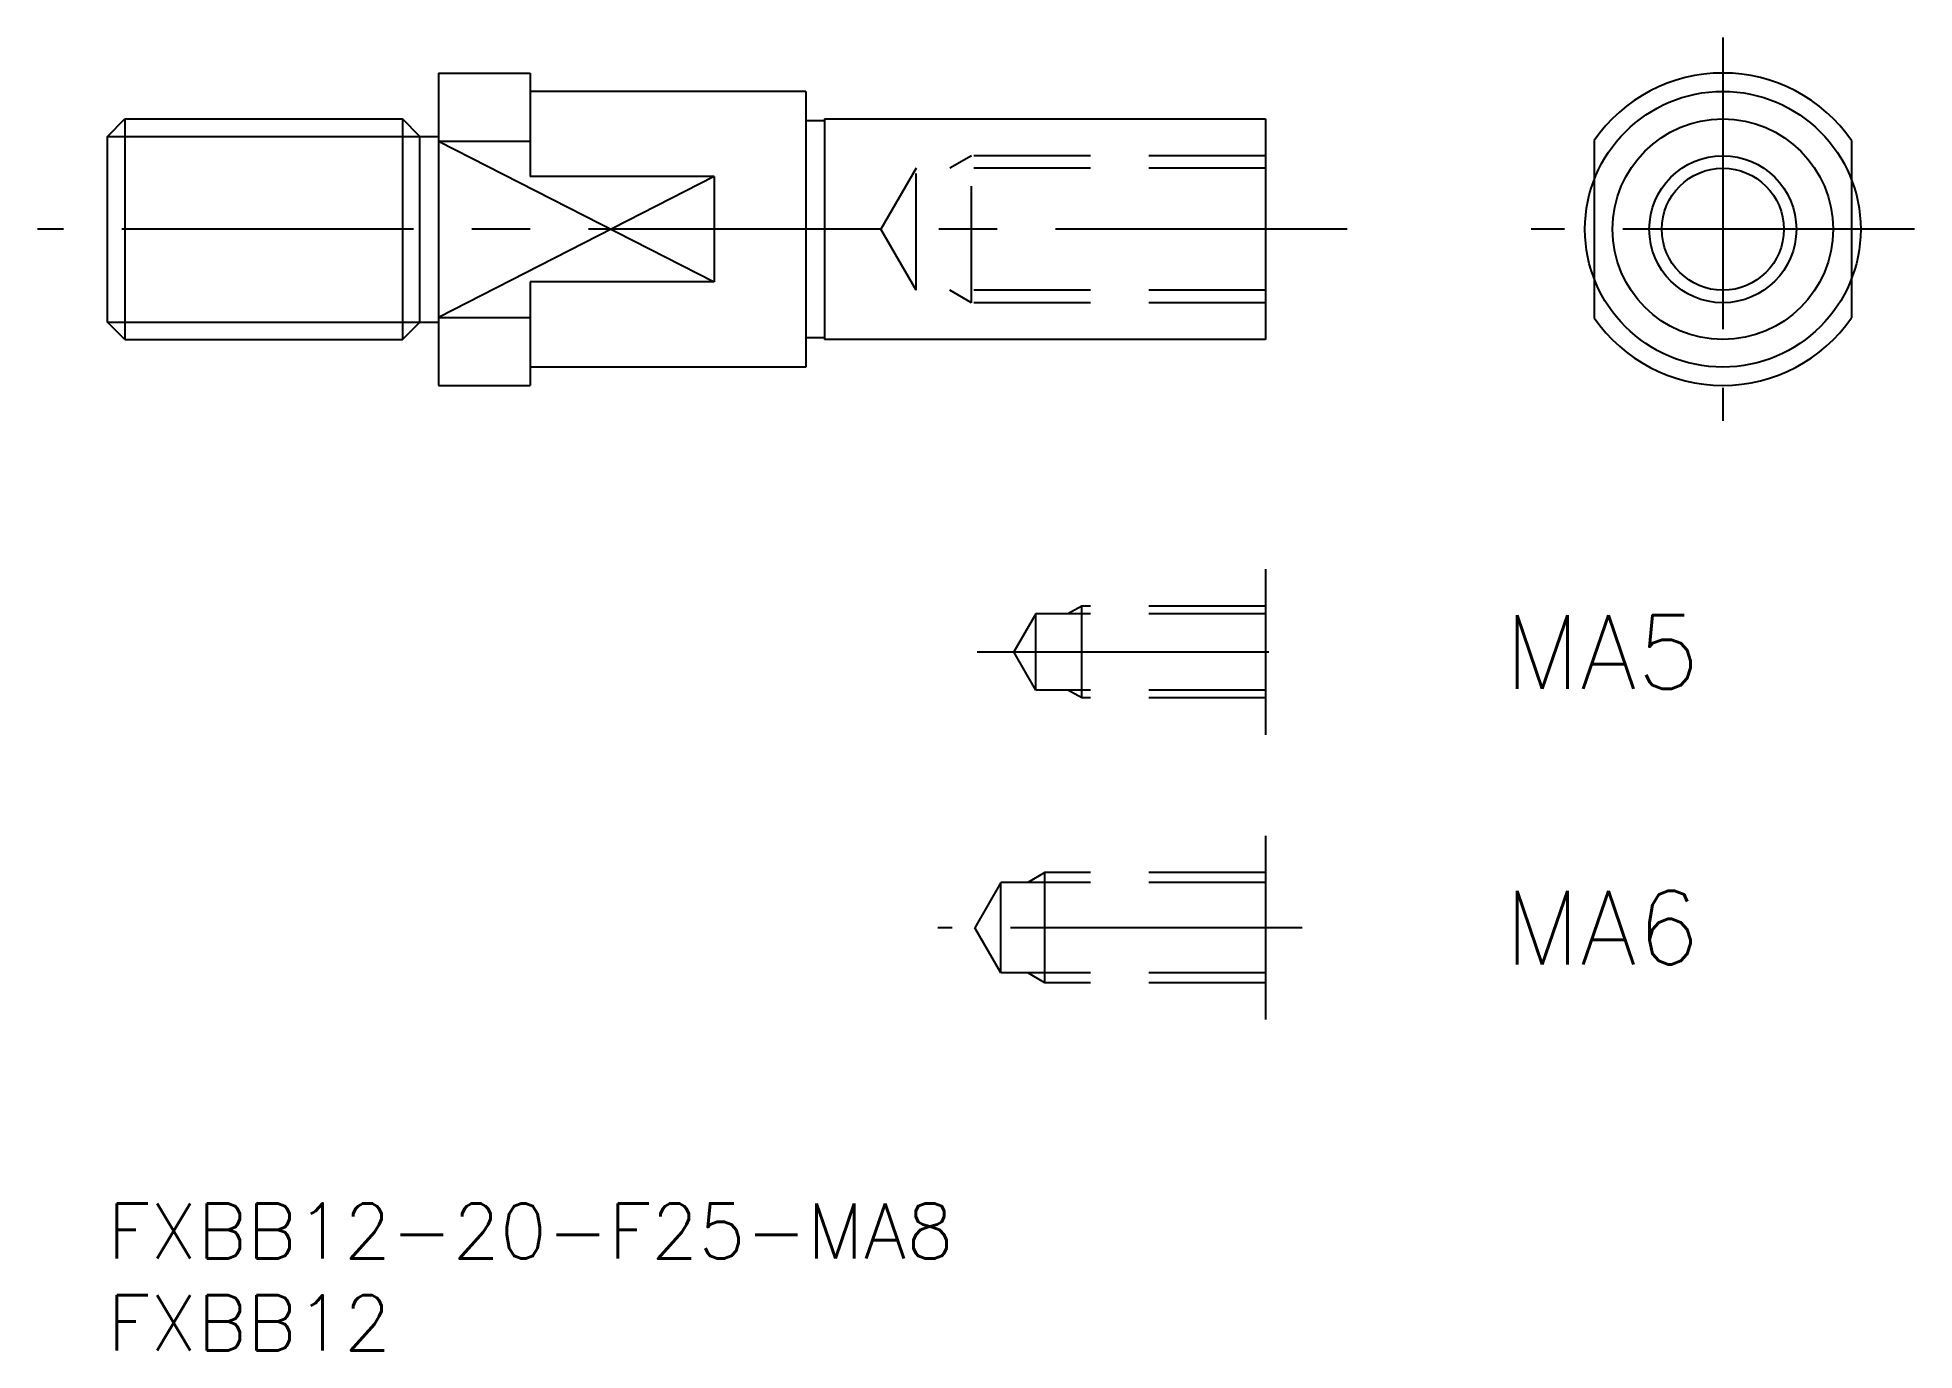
# Model space of a CAD drawing. Extents: x -4 to 98, y -8 to 63.
import ezdxf

# ---------------------------------------------------------------- set-up
doc = ezdxf.new("R2010")
doc.units = 0
doc.header["$LTSCALE"] = 0.5
doc.linetypes.add('CENTER', pattern=[50.8, 31.75, -6.35, 6.35, -6.35])
doc.linetypes.add('DASHED', pattern=[19.05, 12.7, -6.35])
for name, color, linetype in [('MSM_CENTER', 1, 'CENTER'), ('MSM_CONTINUOUS', 7, 'CONTINUOUS'), ('MSM_DASHED', 4, 'DASHED'), ('MSM_NARROW', 5, 'CONTINUOUS'), ('MSM_PART_NUMBER', 7, 'CONTINUOUS')]:
    doc.layers.add(name, color=color, linetype=linetype)
doc.styles.get("Standard").update_dxf_attribs({"font": 'txt.shx', "height": 3, "bigfont": 'bigfont.shx'})

# ---------------------------------------------------------------- blocks, each defined once
blk = doc.blocks.new('*U5')
at = {"layer": 'MSM_PART_NUMBER'}
blk.add_text('FXBB12-20-F25-MA8', height=3, dxfattribs=at).set_placement((0, -3))
blk = doc.blocks.new('*U6')
at = {"layer": 'MSM_PART_NUMBER'}
blk.add_text('FXBB12', height=3, dxfattribs=at).set_placement((0, -8))
blk = doc.blocks.new('*U7')
at = {"layer": 'MSM_PART_NUMBER'}
blk.add_text('MA6', height=4, dxfattribs=at).set_placement((76, 13))
blk = doc.blocks.new('*U8')
at = {"layer": 'MSM_PART_NUMBER'}
blk.add_text('MA5', height=4, dxfattribs=at).set_placement((76, 28))

msp = doc.modelspace()

# ---------------------------------------------------------------- linework, layer by layer
at = {"layer": 'MSM_CENTER'}
for p, q in [((87.88, 63.43), (87.88, 42.57)), ((67.45, 53), (-3.81, 53)), ((98.31, 53), (77.45, 53)), ((47.31, 30), (65, 30)), ((65, 15), (45.18, 15))]:
    msp.add_line(p, q, dxfattribs=at)
at = {"layer": 'MSM_CONTINUOUS'}
for p, q in [((18, 61.5), (18, 44.5)), ((18, 61.5), (23, 61.5)), ((23, 61.5), (23, 55.87)), ((38, 60.5), (23, 60.5)), ((38, 60.5), (38, 45.5)), ((0, 58.05), (0.95, 59)), ((0.95, 59), (16.05, 59)), ((0.95, 59), (0.95, 47)), ((17, 58.05), (16.05, 59)), ((16.05, 59), (16.05, 47)), ((39, 58.9), (38, 58.9)), ((39, 59), (63, 59)), ((39, 59), (39, 47)), ((63, 59), (63, 47)), ((0, 47.95), (0, 58.05)), ((17, 47.95), (17, 58.05)), ((17, 58.05), (18, 58.05)), ((18, 57.8), (23, 57.8)), ((80.88, 57.82), (80.88, 55.69)), ((94.88, 57.82), (94.88, 55.69)), ((33, 55.87), (23, 55.87)), ((33, 55.87), (33, 50.13)), ((23, 50.13), (23, 44.5)), ((33, 50.13), (23, 50.13)), ((80.88, 50.31), (80.88, 48.18)), ((94.88, 50.31), (94.88, 48.18)), ((18, 48.2), (23, 48.2)), ((0.95, 47), (0, 47.95)), ((0.95, 47), (16.05, 47)), ((16.05, 47), (17, 47.95)), ((17, 47.95), (18, 47.95)), ((39, 47.1), (38, 47.1)), ((63, 47), (39, 47)), ((38, 45.5), (23, 45.5)), ((18, 44.5), (23, 44.5)), ((63, 34.5), (63, 25.5)), ((63, 20), (63, 10))]:
    msp.add_line(p, q, dxfattribs=at)
for radius in [7.5, 6, 3.32]:
    msp.add_circle((87.88, 53), radius, dxfattribs=at)
for start, end in [(34.5603, 145.4397), (214.5603, 325.4397)]:
    msp.add_arc((87.88, 53), 8.5, start, end, dxfattribs=at)
at = {"layer": 'MSM_DASHED'}
for p, q in [((44, 56.32), (42.08, 53)), ((44, 49.68), (44, 56.32)), ((63, 56.32), (44, 56.32)), ((47, 57), (45.83, 56.32)), ((47, 49), (47, 57)), ((63, 57), (47, 57)), ((80.88, 55.69), (80.88, 50.31)), ((94.88, 55.69), (94.88, 50.31)), ((44, 49.68), (42.08, 53)), ((63, 49.68), (44, 49.68)), ((47, 49), (45.83, 49.68)), ((63, 49), (47, 49)), ((50.5, 32.07), (49.31, 30)), ((63, 32.07), (50.5, 32.07)), ((50.5, 27.93), (50.5, 32.07)), ((53, 32.5), (52.25, 32.07)), ((63, 32.5), (53, 32.5)), ((53, 27.5), (53, 32.5)), ((50.5, 27.93), (49.31, 30)), ((63, 27.93), (50.5, 27.93)), ((53, 27.5), (52.25, 27.93)), ((63, 27.5), (53, 27.5)), ((48.6, 17.46), (47.18, 15)), ((63, 17.46), (48.6, 17.46)), ((48.6, 12.54), (48.6, 17.46)), ((51, 18), (50.06, 17.46)), ((63, 18), (51, 18)), ((51, 12), (51, 18)), ((48.6, 12.54), (47.18, 15)), ((63, 12.54), (48.6, 12.54)), ((51, 12), (50.06, 12.54)), ((63, 12), (51, 12))]:
    msp.add_line(p, q, dxfattribs=at)
at = {"layer": 'MSM_NARROW'}
for p, q in [((0, 58.05), (17, 58.05)), ((18, 57.8), (33, 50.13)), ((33, 55.87), (18, 48.2)), ((0, 47.95), (17, 47.95))]:
    msp.add_line(p, q, dxfattribs=at)
msp.add_circle((87.88, 53), 4, dxfattribs=at)

# ---------------------------------------------------------------- block references
at = {"layer": 'MSM_CONTINUOUS'}
for name in ['*U8', '*U7', '*U5', '*U6']:
    msp.add_blockref(name, (0, 0), dxfattribs=at)

doc.saveas('drawing.dxf')
